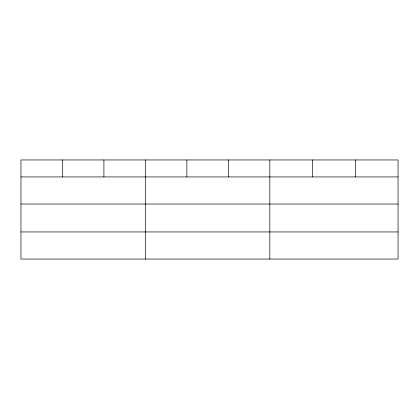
<?xml version="1.0" encoding="UTF-8"?>
<svg xmlns="http://www.w3.org/2000/svg" width="419" height="419" viewBox="0 0 419 419"><rect width="100%" height="100%" fill="white"/><g stroke="black" fill="none" stroke-linecap="round" stroke-linejoin="round"><path stroke-width="0.63" d="M398.05 204.032L398.05 159.953L20.95 159.953L20.95 259.047L398.05 259.047L398.05 204.032L20.95 204.032M20.95 176.933L398.05 176.933M20.95 231.948L398.05 231.948M355.312 159.953L355.312 176.933M312.574 159.953L312.574 176.933M269.836 159.953L269.836 259.047M228.355 159.953L228.355 176.933M186.874 159.953L186.874 176.933M145.393 159.953L145.393 259.047M103.912 159.953L103.912 176.933M62.431 159.953L62.431 176.933"/></g></svg>
